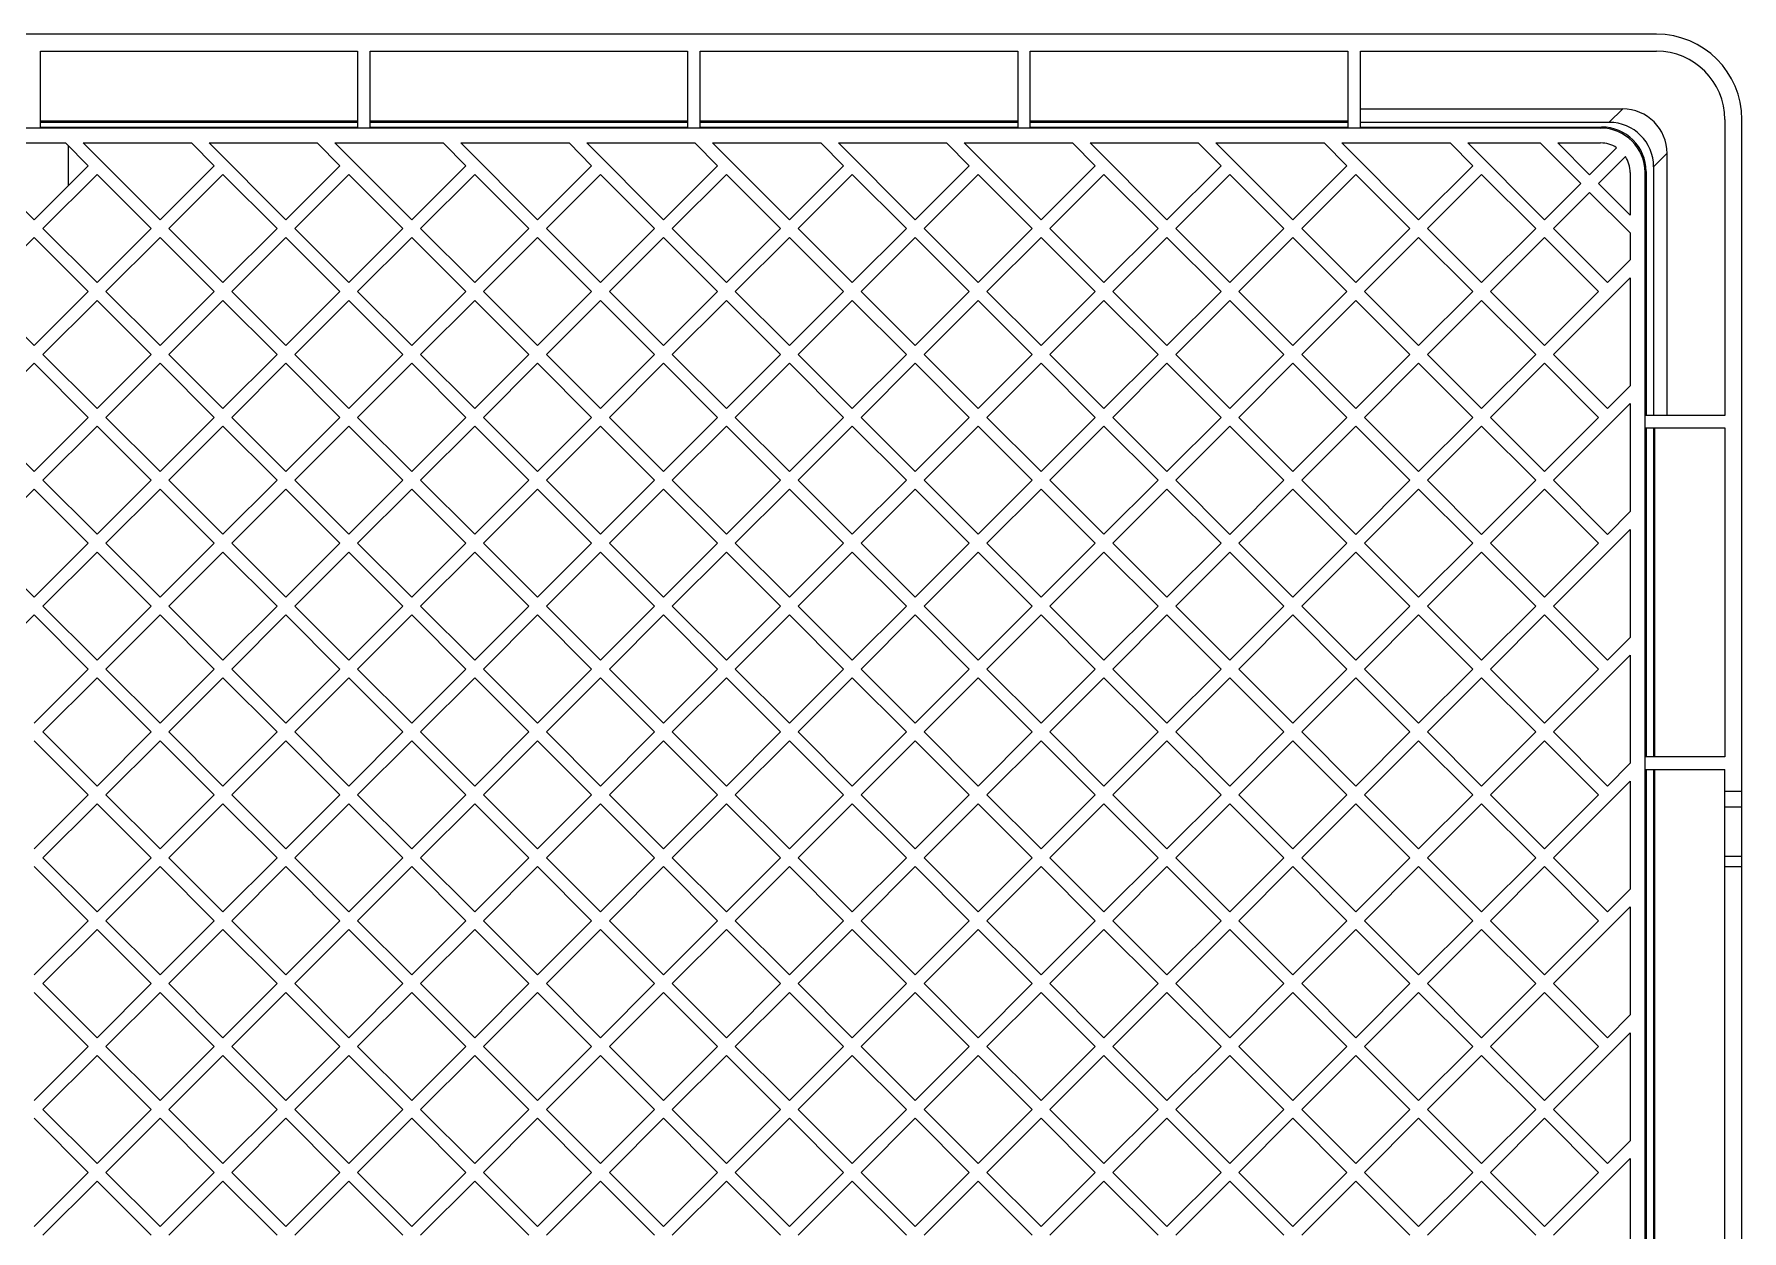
# Model space of a CAD drawing. Header units: millimetres. Extents: x 755 to 4153, y -2461 to -370.
# Drawn here: x 1054.8 to 1354.8, y -1381.1 to -1170.8 of the extents above; entities that cross this region are included whole.
import ezdxf

# ---------------------------------------------------------------- set-up
doc = ezdxf.new("R2010")
doc.units = ezdxf.units.MM

msp = doc.modelspace()

# ---------------------------------------------------------------- linework, layer by layer
at = {"color": 7, "linetype": 'Continuous'}
for p, q in [((1339.82, -1170.78), (769.82, -1170.78)), ((1055.92, -1187.21), (1055.92, -1173.78)), ((1055.92, -1173.78), (1111.62, -1173.78)), ((1111.62, -1173.78), (1111.62, -1187.21)), ((1113.82, -1187.21), (1113.82, -1173.78)), ((1113.82, -1173.78), (1169.62, -1173.78)), ((1169.62, -1173.78), (1169.62, -1187.21)), ((1171.82, -1187.21), (1171.82, -1173.78)), ((1171.82, -1173.78), (1227.62, -1173.78)), ((1227.62, -1173.78), (1227.62, -1187.21)), ((1229.82, -1187.21), (1229.82, -1173.78)), ((1229.82, -1173.78), (1285.62, -1173.78)), ((1285.62, -1173.78), (1285.62, -1187.21)), ((1287.82, -1173.78), (1339.82, -1173.78)), ((1287.82, -1187.21), (1287.82, -1173.78)), ((1333.87, -1183.93), (1287.82, -1183.93)), ((1333.87, -1183.93), (1331.52, -1186.27)), ((1330.01, -1187.29), (779.63, -1187.29)), ((1111.62, -1186.07), (1055.92, -1186.07)), ((1055.92, -1186.27), (1111.62, -1186.27)), ((1055.92, -1187.1), (1111.62, -1187.1)), ((1169.62, -1186.07), (1113.82, -1186.07)), ((1113.82, -1186.27), (1169.62, -1186.27)), ((1113.82, -1187.1), (1169.62, -1187.1)), ((1227.62, -1186.07), (1171.82, -1186.07)), ((1171.82, -1186.27), (1227.62, -1186.27)), ((1171.82, -1187.1), (1227.62, -1187.1)), ((1285.62, -1186.07), (1229.82, -1186.07)), ((1229.82, -1186.27), (1285.62, -1186.27)), ((1229.82, -1187.1), (1285.62, -1187.1)), ((1287.82, -1186.27), (1331.52, -1186.27)), ((1287.82, -1187.1), (1330.2, -1187.1)), ((1330.01, -1187.29), (1330.2, -1187.1)), ((1351.82, -1185.78), (1351.82, -1237.78)), ((1354.82, -1555.78), (1354.82, -1185.78)), ((1054.82, -1203.39), (1041.33, -1189.9)), ((1041.33, -1189.9), (1060.33, -1189.9)), ((1060.33, -1189.9), (1064.32, -1193.89)), ((1060.82, -1190.39), (1060.82, -1197.39)), ((1076.93, -1203.39), (1063.44, -1189.9)), ((1063.44, -1189.9), (1082.44, -1189.9)), ((1082.44, -1189.9), (1086.43, -1193.89)), ((1099.04, -1203.39), (1085.55, -1189.9)), ((1085.55, -1189.9), (1104.55, -1189.9)), ((1104.55, -1189.9), (1108.54, -1193.89)), ((1121.15, -1203.39), (1107.66, -1189.9)), ((1107.66, -1189.9), (1126.66, -1189.9)), ((1126.66, -1189.9), (1130.65, -1193.89)), ((1143.26, -1203.39), (1129.78, -1189.9)), ((1129.78, -1189.9), (1148.78, -1189.9)), ((1148.78, -1189.9), (1152.76, -1193.89)), ((1151.89, -1189.9), (1170.89, -1189.9)), ((1165.37, -1203.39), (1151.89, -1189.9)), ((1170.89, -1189.9), (1174.87, -1193.89)), ((1174, -1189.9), (1193, -1189.9)), ((1187.49, -1203.39), (1174, -1189.9)), ((1193, -1189.9), (1196.99, -1193.89)), ((1196.11, -1189.9), (1215.11, -1189.9)), ((1209.6, -1203.39), (1196.11, -1189.9)), ((1215.11, -1189.9), (1219.1, -1193.89)), ((1218.22, -1189.9), (1237.22, -1189.9)), ((1231.71, -1203.39), (1218.22, -1189.9)), ((1237.22, -1189.9), (1241.21, -1193.89)), ((1240.33, -1189.9), (1259.33, -1189.9)), ((1253.82, -1203.39), (1240.33, -1189.9)), ((1259.33, -1189.9), (1263.32, -1193.89)), ((1262.44, -1189.9), (1281.44, -1189.9)), ((1275.93, -1203.39), (1262.44, -1189.9)), ((1281.44, -1189.9), (1285.43, -1193.89)), ((1284.55, -1189.9), (1303.55, -1189.9)), ((1298.04, -1203.39), (1284.55, -1189.9)), ((1303.55, -1189.9), (1307.54, -1193.89)), ((1306.66, -1189.9), (1319.39, -1189.9)), ((1320.15, -1203.39), (1306.66, -1189.9)), ((1319.39, -1189.9), (1326.52, -1197.02)), ((1322.5, -1189.9), (1330, -1189.9)), ((1328.07, -1195.47), (1322.5, -1189.9)), ((1328.07, -1195.47), (1332.81, -1190.73)), ((1054.82, -1203.39), (1064.32, -1193.89)), ((1076.93, -1203.39), (1086.43, -1193.89)), ((1099.04, -1203.39), (1108.54, -1193.89)), ((1121.15, -1203.39), (1130.65, -1193.89)), ((1143.26, -1203.39), (1152.76, -1193.89)), ((1174.87, -1193.89), (1165.37, -1203.39)), ((1187.49, -1203.39), (1196.99, -1193.89)), ((1209.6, -1203.39), (1219.1, -1193.89)), ((1231.71, -1203.39), (1241.21, -1193.89)), ((1253.82, -1203.39), (1263.32, -1193.89)), ((1275.93, -1203.39), (1285.43, -1193.89)), ((1307.54, -1193.89), (1298.04, -1203.39)), ((1334.37, -1192.28), (1329.63, -1197.02)), ((1341.67, -1191.73), (1339.32, -1194.07)), ((1341.67, -1191.73), (1341.67, -1237.78)), ((1065.87, -1195.44), (1056.37, -1204.94)), ((1065.87, -1195.44), (1075.37, -1204.94)), ((1087.99, -1195.44), (1078.49, -1204.94)), ((1087.99, -1195.44), (1097.49, -1204.94)), ((1110.1, -1195.44), (1100.6, -1204.94)), ((1110.1, -1195.44), (1119.6, -1204.94)), ((1132.21, -1195.44), (1122.71, -1204.94)), ((1132.21, -1195.44), (1141.71, -1204.94)), ((1154.32, -1195.44), (1144.82, -1204.94)), ((1154.32, -1195.44), (1163.82, -1204.94)), ((1166.93, -1204.94), (1176.43, -1195.44)), ((1176.43, -1195.44), (1185.93, -1204.94)), ((1198.54, -1195.44), (1189.04, -1204.94)), ((1198.54, -1195.44), (1208.04, -1204.94)), ((1220.65, -1195.44), (1211.15, -1204.94)), ((1220.65, -1195.44), (1230.15, -1204.94)), ((1242.76, -1195.44), (1233.26, -1204.94)), ((1242.76, -1195.44), (1252.26, -1204.94)), ((1264.87, -1195.44), (1255.37, -1204.94)), ((1264.87, -1195.44), (1274.37, -1204.94)), ((1286.99, -1195.44), (1277.49, -1204.94)), ((1286.99, -1195.44), (1296.48, -1204.94)), ((1299.6, -1204.94), (1309.1, -1195.44)), ((1309.1, -1195.44), (1318.6, -1204.94)), ((1335.2, -1195.1), (1335.2, -1202.59)), ((1337.81, -1195.08), (1338, -1194.9)), ((1337.81, -1546.47), (1337.81, -1195.08)), ((1338, -1194.9), (1338, -1237.78)), ((1339.32, -1194.07), (1339.32, -1237.78)), ((1320.15, -1203.39), (1326.52, -1197.02)), ((1328.07, -1198.58), (1321.71, -1204.94)), ((1328.07, -1198.58), (1335.2, -1205.7)), ((1335.2, -1202.59), (1329.63, -1197.02)), ((1065.87, -1214.44), (1056.37, -1204.94)), ((1065.87, -1214.44), (1075.37, -1204.94)), ((1087.99, -1214.44), (1078.49, -1204.94)), ((1087.99, -1214.44), (1097.49, -1204.94)), ((1110.1, -1214.44), (1100.6, -1204.94)), ((1110.1, -1214.44), (1119.6, -1204.94)), ((1132.21, -1214.44), (1122.71, -1204.94)), ((1132.21, -1214.44), (1141.71, -1204.94)), ((1154.32, -1214.44), (1144.82, -1204.94)), ((1154.32, -1214.44), (1163.82, -1204.94)), ((1176.43, -1214.44), (1166.93, -1204.94)), ((1185.93, -1204.94), (1176.43, -1214.44)), ((1198.54, -1214.44), (1189.04, -1204.94)), ((1198.54, -1214.44), (1208.04, -1204.94)), ((1220.65, -1214.44), (1211.15, -1204.94)), ((1220.65, -1214.44), (1230.15, -1204.94)), ((1242.76, -1214.44), (1233.26, -1204.94)), ((1242.76, -1214.44), (1252.26, -1204.94)), ((1264.87, -1214.44), (1255.37, -1204.94)), ((1264.87, -1214.44), (1274.37, -1204.94)), ((1286.99, -1214.44), (1277.49, -1204.94)), ((1286.99, -1214.44), (1296.48, -1204.94)), ((1309.1, -1214.44), (1299.6, -1204.94)), ((1309.1, -1214.44), (1318.6, -1204.94)), ((1331.21, -1214.44), (1321.71, -1204.94)), ((1335.2, -1205.7), (1335.2, -1210.46)), ((1054.82, -1206.5), (1045.32, -1216)), ((1054.82, -1206.5), (1064.32, -1216)), ((1076.93, -1206.5), (1067.43, -1216)), ((1076.93, -1206.5), (1086.43, -1216)), ((1099.04, -1206.5), (1089.54, -1216)), ((1099.04, -1206.5), (1108.54, -1216)), ((1121.15, -1206.5), (1111.65, -1216)), ((1121.15, -1206.5), (1130.65, -1216)), ((1143.26, -1206.5), (1133.76, -1216)), ((1143.26, -1206.5), (1152.76, -1216)), ((1165.37, -1206.5), (1155.87, -1216)), ((1165.37, -1206.5), (1174.87, -1216)), ((1177.99, -1216), (1187.49, -1206.5)), ((1187.49, -1206.5), (1196.99, -1216)), ((1209.6, -1206.5), (1200.1, -1216)), ((1209.6, -1206.5), (1219.1, -1216)), ((1231.71, -1206.5), (1222.21, -1216)), ((1231.71, -1206.5), (1241.21, -1216)), ((1253.82, -1206.5), (1244.32, -1216)), ((1253.82, -1206.5), (1263.32, -1216)), ((1275.93, -1206.5), (1266.43, -1216)), ((1275.93, -1206.5), (1285.43, -1216)), ((1298.04, -1206.5), (1288.54, -1216)), ((1298.04, -1206.5), (1307.54, -1216)), ((1320.15, -1206.5), (1310.65, -1216)), ((1320.15, -1206.5), (1329.65, -1216)), ((1331.21, -1214.44), (1335.2, -1210.46)), ((1321.71, -1227.05), (1335.2, -1213.57)), ((1335.2, -1213.57), (1335.2, -1232.57)), ((1054.82, -1225.5), (1045.32, -1216)), ((1054.82, -1225.5), (1064.32, -1216)), ((1065.87, -1217.55), (1056.37, -1227.05)), ((1065.87, -1217.55), (1075.37, -1227.05)), ((1076.93, -1225.5), (1067.43, -1216)), ((1076.93, -1225.5), (1086.43, -1216)), ((1087.99, -1217.55), (1078.49, -1227.05)), ((1087.99, -1217.55), (1097.49, -1227.05)), ((1099.04, -1225.5), (1089.54, -1216)), ((1099.04, -1225.5), (1108.54, -1216)), ((1110.1, -1217.55), (1100.6, -1227.05)), ((1110.1, -1217.55), (1119.6, -1227.05)), ((1121.15, -1225.5), (1111.65, -1216)), ((1121.15, -1225.5), (1130.65, -1216)), ((1132.21, -1217.55), (1122.71, -1227.05)), ((1132.21, -1217.55), (1141.71, -1227.05)), ((1143.26, -1225.5), (1133.76, -1216)), ((1143.26, -1225.5), (1152.76, -1216)), ((1154.32, -1217.55), (1144.82, -1227.05)), ((1154.32, -1217.55), (1163.82, -1227.05)), ((1165.37, -1225.5), (1155.87, -1216)), ((1165.37, -1225.5), (1174.87, -1216)), ((1176.43, -1217.55), (1166.93, -1227.05)), ((1176.43, -1217.55), (1185.93, -1227.05)), ((1187.49, -1225.5), (1177.99, -1216)), ((1196.99, -1216), (1187.49, -1225.5)), ((1189.04, -1227.05), (1198.54, -1217.55)), ((1198.54, -1217.55), (1208.04, -1227.05)), ((1209.6, -1225.5), (1200.1, -1216)), ((1209.6, -1225.5), (1219.1, -1216)), ((1220.65, -1217.55), (1211.15, -1227.05)), ((1220.65, -1217.55), (1230.15, -1227.05)), ((1231.71, -1225.5), (1222.21, -1216)), ((1231.71, -1225.5), (1241.21, -1216)), ((1242.76, -1217.55), (1233.26, -1227.05)), ((1242.76, -1217.55), (1252.26, -1227.05)), ((1253.82, -1225.5), (1244.32, -1216)), ((1253.82, -1225.5), (1263.32, -1216)), ((1264.87, -1217.55), (1255.37, -1227.05)), ((1264.87, -1217.55), (1274.37, -1227.05)), ((1275.93, -1225.5), (1266.43, -1216)), ((1275.93, -1225.5), (1285.43, -1216)), ((1286.99, -1217.55), (1277.49, -1227.05)), ((1286.99, -1217.55), (1296.49, -1227.05)), ((1298.04, -1225.5), (1288.54, -1216)), ((1298.04, -1225.5), (1307.54, -1216)), ((1309.1, -1217.55), (1299.6, -1227.05)), ((1309.1, -1217.55), (1318.6, -1227.05)), ((1320.15, -1225.5), (1310.65, -1216)), ((1320.15, -1225.5), (1329.65, -1216)), ((1054.82, -1228.61), (1045.32, -1238.11)), ((1054.82, -1228.61), (1064.32, -1238.11)), ((1065.87, -1236.55), (1056.37, -1227.05)), ((1065.87, -1236.55), (1075.37, -1227.05)), ((1076.93, -1228.61), (1067.43, -1238.11)), ((1076.93, -1228.61), (1086.43, -1238.11)), ((1087.99, -1236.55), (1078.49, -1227.05)), ((1087.99, -1236.55), (1097.49, -1227.05)), ((1099.04, -1228.61), (1089.54, -1238.11)), ((1099.04, -1228.61), (1108.54, -1238.11)), ((1110.1, -1236.55), (1100.6, -1227.05)), ((1110.1, -1236.55), (1119.6, -1227.05)), ((1121.15, -1228.61), (1111.65, -1238.11)), ((1121.15, -1228.61), (1130.65, -1238.11)), ((1132.21, -1236.55), (1122.71, -1227.05)), ((1132.21, -1236.55), (1141.71, -1227.05)), ((1143.26, -1228.61), (1133.76, -1238.11)), ((1143.26, -1228.61), (1152.76, -1238.11)), ((1154.32, -1236.55), (1144.82, -1227.05)), ((1154.32, -1236.55), (1163.82, -1227.05)), ((1165.37, -1228.61), (1155.87, -1238.11)), ((1165.37, -1228.61), (1174.87, -1238.11)), ((1176.43, -1236.55), (1166.93, -1227.05)), ((1176.43, -1236.55), (1185.93, -1227.05)), ((1187.49, -1228.61), (1177.99, -1238.11)), ((1187.49, -1228.61), (1196.99, -1238.11)), ((1198.54, -1236.55), (1189.04, -1227.05)), ((1208.04, -1227.05), (1198.54, -1236.55)), ((1200.1, -1238.11), (1209.6, -1228.61)), ((1209.6, -1228.61), (1219.1, -1238.11)), ((1220.65, -1236.55), (1211.15, -1227.05)), ((1220.65, -1236.55), (1230.15, -1227.05)), ((1231.71, -1228.61), (1222.21, -1238.11)), ((1231.71, -1228.61), (1241.21, -1238.11)), ((1242.76, -1236.55), (1233.26, -1227.05)), ((1242.76, -1236.55), (1252.26, -1227.05)), ((1253.82, -1228.61), (1244.32, -1238.11)), ((1253.82, -1228.61), (1263.32, -1238.11)), ((1264.87, -1236.55), (1255.37, -1227.05)), ((1264.87, -1236.55), (1274.37, -1227.05)), ((1275.93, -1228.61), (1266.43, -1238.11)), ((1275.93, -1228.61), (1285.43, -1238.11)), ((1286.99, -1236.55), (1277.49, -1227.05)), ((1286.99, -1236.55), (1296.49, -1227.05)), ((1298.04, -1228.61), (1288.54, -1238.11)), ((1298.04, -1228.61), (1307.54, -1238.11)), ((1309.1, -1236.55), (1299.6, -1227.05)), ((1309.1, -1236.55), (1318.6, -1227.05)), ((1320.15, -1228.61), (1310.65, -1238.11)), ((1320.15, -1228.61), (1329.65, -1238.11)), ((1331.21, -1236.55), (1321.71, -1227.05)), ((1331.21, -1236.55), (1335.2, -1232.57)), ((1321.71, -1249.17), (1335.2, -1235.68)), ((1335.2, -1235.68), (1335.2, -1254.68)), ((1054.82, -1247.61), (1045.32, -1238.11)), ((1054.82, -1247.61), (1064.32, -1238.11)), ((1076.93, -1247.61), (1067.43, -1238.11)), ((1076.93, -1247.61), (1086.43, -1238.11)), ((1099.04, -1247.61), (1089.54, -1238.11)), ((1099.04, -1247.61), (1108.54, -1238.11)), ((1121.15, -1247.61), (1111.65, -1238.11)), ((1121.15, -1247.61), (1130.65, -1238.11)), ((1143.26, -1247.61), (1133.76, -1238.11)), ((1143.26, -1247.61), (1152.76, -1238.11)), ((1165.37, -1247.61), (1155.87, -1238.11)), ((1165.37, -1247.61), (1174.87, -1238.11)), ((1187.49, -1247.61), (1177.99, -1238.11)), ((1187.49, -1247.61), (1196.99, -1238.11)), ((1209.6, -1247.61), (1200.1, -1238.11)), ((1219.1, -1238.11), (1209.6, -1247.61)), ((1231.71, -1247.61), (1222.21, -1238.11)), ((1231.71, -1247.61), (1241.21, -1238.11)), ((1253.82, -1247.61), (1244.32, -1238.11)), ((1253.82, -1247.61), (1263.32, -1238.11)), ((1275.93, -1247.61), (1266.43, -1238.11)), ((1275.93, -1247.61), (1285.43, -1238.11)), ((1298.04, -1247.61), (1288.54, -1238.11)), ((1298.04, -1247.61), (1307.54, -1238.11)), ((1320.15, -1247.61), (1310.65, -1238.11)), ((1320.15, -1247.61), (1329.65, -1238.11)), ((1351.82, -1237.78), (1337.88, -1237.78)), ((1065.87, -1239.67), (1056.37, -1249.17)), ((1065.87, -1239.67), (1075.37, -1249.17)), ((1087.99, -1239.67), (1078.49, -1249.17)), ((1087.99, -1239.67), (1097.49, -1249.17)), ((1110.1, -1239.67), (1100.6, -1249.17)), ((1110.1, -1239.67), (1119.6, -1249.17)), ((1132.21, -1239.67), (1122.71, -1249.17)), ((1132.21, -1239.67), (1141.71, -1249.17)), ((1154.32, -1239.67), (1144.82, -1249.17)), ((1154.32, -1239.67), (1163.82, -1249.17)), ((1176.43, -1239.67), (1166.93, -1249.17)), ((1176.43, -1239.67), (1185.93, -1249.17)), ((1198.54, -1239.67), (1189.04, -1249.17)), ((1198.54, -1239.67), (1208.04, -1249.17)), ((1211.15, -1249.17), (1220.65, -1239.67)), ((1220.65, -1239.67), (1230.15, -1249.17)), ((1242.76, -1239.67), (1233.26, -1249.17)), ((1242.76, -1239.67), (1252.26, -1249.17)), ((1264.87, -1239.67), (1255.37, -1249.17)), ((1264.87, -1239.67), (1274.37, -1249.17)), ((1286.99, -1239.67), (1277.49, -1249.17)), ((1286.99, -1239.67), (1296.49, -1249.17)), ((1309.1, -1239.67), (1299.6, -1249.17)), ((1309.1, -1239.67), (1318.6, -1249.17)), ((1337.88, -1239.98), (1351.82, -1239.98)), ((1338, -1239.98), (1338, -1297.78)), ((1339.32, -1239.98), (1339.32, -1297.78)), ((1339.53, -1297.78), (1339.53, -1239.98)), ((1351.82, -1239.98), (1351.82, -1297.78)), ((1054.82, -1250.72), (1045.32, -1260.22)), ((1054.82, -1250.72), (1064.32, -1260.22)), ((1065.87, -1258.66), (1056.37, -1249.17)), ((1065.87, -1258.66), (1075.37, -1249.17)), ((1076.93, -1250.72), (1067.43, -1260.22)), ((1076.93, -1250.72), (1086.43, -1260.22)), ((1087.99, -1258.66), (1078.49, -1249.17)), ((1087.99, -1258.66), (1097.49, -1249.17)), ((1099.04, -1250.72), (1089.54, -1260.22)), ((1099.04, -1250.72), (1108.54, -1260.22)), ((1110.1, -1258.66), (1100.6, -1249.17)), ((1110.1, -1258.66), (1119.6, -1249.17)), ((1121.15, -1250.72), (1111.65, -1260.22)), ((1121.15, -1250.72), (1130.65, -1260.22)), ((1132.21, -1258.66), (1122.71, -1249.17)), ((1132.21, -1258.66), (1141.71, -1249.17)), ((1143.26, -1250.72), (1133.76, -1260.22)), ((1143.26, -1250.72), (1152.76, -1260.22)), ((1154.32, -1258.66), (1144.82, -1249.17)), ((1154.32, -1258.66), (1163.82, -1249.17)), ((1165.37, -1250.72), (1155.87, -1260.22)), ((1165.37, -1250.72), (1174.87, -1260.22)), ((1176.43, -1258.66), (1166.93, -1249.17)), ((1176.43, -1258.66), (1185.93, -1249.17)), ((1187.49, -1250.72), (1177.99, -1260.22)), ((1187.49, -1250.72), (1196.99, -1260.22)), ((1198.54, -1258.66), (1189.04, -1249.17)), ((1198.54, -1258.66), (1208.04, -1249.17)), ((1209.6, -1250.72), (1200.1, -1260.22)), ((1209.6, -1250.72), (1219.1, -1260.22)), ((1220.65, -1258.66), (1211.15, -1249.17)), ((1230.15, -1249.17), (1220.65, -1258.66)), ((1222.21, -1260.22), (1231.71, -1250.72)), ((1231.71, -1250.72), (1241.21, -1260.22)), ((1242.76, -1258.66), (1233.26, -1249.17)), ((1242.76, -1258.66), (1252.26, -1249.17)), ((1253.82, -1250.72), (1244.32, -1260.22)), ((1253.82, -1250.72), (1263.32, -1260.22)), ((1264.87, -1258.67), (1255.37, -1249.17)), ((1264.87, -1258.67), (1274.37, -1249.17)), ((1275.93, -1250.72), (1266.43, -1260.22)), ((1275.93, -1250.72), (1285.43, -1260.22)), ((1286.99, -1258.67), (1277.49, -1249.17)), ((1286.99, -1258.67), (1296.49, -1249.17)), ((1298.04, -1250.72), (1288.54, -1260.22)), ((1298.04, -1250.72), (1307.54, -1260.22)), ((1309.1, -1258.67), (1299.6, -1249.17)), ((1309.1, -1258.67), (1318.6, -1249.17)), ((1320.15, -1250.72), (1310.65, -1260.22)), ((1320.15, -1250.72), (1329.65, -1260.22)), ((1331.21, -1258.67), (1321.71, -1249.17)), ((1331.21, -1258.67), (1335.2, -1254.68)), ((1321.71, -1271.28), (1335.2, -1257.79)), ((1335.2, -1257.79), (1335.2, -1276.79)), ((1054.82, -1269.72), (1045.32, -1260.22)), ((1054.82, -1269.72), (1064.32, -1260.22)), ((1065.87, -1261.78), (1056.37, -1271.28)), ((1065.87, -1261.78), (1075.37, -1271.28)), ((1076.93, -1269.72), (1067.43, -1260.22)), ((1076.93, -1269.72), (1086.43, -1260.22)), ((1087.99, -1261.78), (1078.49, -1271.28)), ((1087.99, -1261.78), (1097.49, -1271.28)), ((1099.04, -1269.72), (1089.54, -1260.22)), ((1099.04, -1269.72), (1108.54, -1260.22)), ((1110.1, -1261.78), (1100.6, -1271.28)), ((1110.1, -1261.78), (1119.6, -1271.28)), ((1121.15, -1269.72), (1111.65, -1260.22)), ((1121.15, -1269.72), (1130.65, -1260.22)), ((1132.21, -1261.78), (1122.71, -1271.28)), ((1132.21, -1261.78), (1141.71, -1271.28)), ((1143.26, -1269.72), (1133.76, -1260.22)), ((1143.26, -1269.72), (1152.76, -1260.22)), ((1154.32, -1261.78), (1144.82, -1271.28)), ((1154.32, -1261.78), (1163.82, -1271.28)), ((1165.37, -1269.72), (1155.87, -1260.22)), ((1165.37, -1269.72), (1174.87, -1260.22)), ((1176.43, -1261.78), (1166.93, -1271.28)), ((1176.43, -1261.78), (1185.93, -1271.28)), ((1187.49, -1269.72), (1177.99, -1260.22)), ((1187.49, -1269.72), (1196.99, -1260.22)), ((1198.54, -1261.78), (1189.04, -1271.28)), ((1198.54, -1261.78), (1208.04, -1271.28)), ((1209.6, -1269.72), (1200.1, -1260.22)), ((1209.6, -1269.72), (1219.1, -1260.22)), ((1220.65, -1261.78), (1211.15, -1271.28)), ((1220.65, -1261.78), (1230.15, -1271.28)), ((1231.71, -1269.72), (1222.21, -1260.22)), ((1241.21, -1260.22), (1231.71, -1269.72)), ((1233.26, -1271.28), (1242.76, -1261.78)), ((1242.76, -1261.78), (1252.26, -1271.28)), ((1253.82, -1269.72), (1244.32, -1260.22)), ((1253.82, -1269.72), (1263.32, -1260.22)), ((1264.87, -1261.78), (1255.37, -1271.28)), ((1264.87, -1261.78), (1274.37, -1271.28)), ((1275.93, -1269.72), (1266.43, -1260.22)), ((1275.93, -1269.72), (1285.43, -1260.22)), ((1286.99, -1261.78), (1277.49, -1271.28)), ((1286.99, -1261.78), (1296.49, -1271.28)), ((1298.04, -1269.72), (1288.54, -1260.22)), ((1298.04, -1269.72), (1307.54, -1260.22)), ((1309.1, -1261.78), (1299.6, -1271.28)), ((1309.1, -1261.78), (1318.6, -1271.28)), ((1320.15, -1269.72), (1310.65, -1260.22)), ((1320.15, -1269.72), (1329.65, -1260.22)), ((1065.87, -1280.78), (1056.37, -1271.28)), ((1065.87, -1280.78), (1075.37, -1271.28)), ((1087.99, -1280.78), (1078.49, -1271.28)), ((1087.99, -1280.78), (1097.49, -1271.28)), ((1110.1, -1280.78), (1100.6, -1271.28)), ((1110.1, -1280.78), (1119.6, -1271.28)), ((1132.21, -1280.78), (1122.71, -1271.28)), ((1132.21, -1280.78), (1141.71, -1271.28)), ((1154.32, -1280.78), (1144.82, -1271.28)), ((1154.32, -1280.78), (1163.82, -1271.28)), ((1176.43, -1280.78), (1166.93, -1271.28)), ((1176.43, -1280.78), (1185.93, -1271.28)), ((1198.54, -1280.78), (1189.04, -1271.28)), ((1198.54, -1280.78), (1208.04, -1271.28)), ((1220.65, -1280.78), (1211.15, -1271.28)), ((1220.65, -1280.78), (1230.15, -1271.28)), ((1242.76, -1280.78), (1233.26, -1271.28)), ((1242.76, -1280.78), (1252.26, -1271.28)), ((1264.87, -1280.78), (1255.37, -1271.28)), ((1264.87, -1280.78), (1274.37, -1271.28)), ((1286.99, -1280.78), (1277.49, -1271.28)), ((1286.99, -1280.78), (1296.49, -1271.28)), ((1309.1, -1280.78), (1299.6, -1271.28)), ((1309.1, -1280.78), (1318.6, -1271.28)), ((1331.21, -1280.78), (1321.71, -1271.28)), ((1054.82, -1272.83), (1045.32, -1282.33)), ((1054.82, -1272.83), (1064.32, -1282.33)), ((1076.93, -1272.83), (1067.43, -1282.33)), ((1076.93, -1272.83), (1086.43, -1282.33)), ((1099.04, -1272.83), (1089.54, -1282.33)), ((1099.04, -1272.83), (1108.54, -1282.33)), ((1121.15, -1272.83), (1111.65, -1282.33)), ((1121.15, -1272.83), (1130.65, -1282.33)), ((1143.26, -1272.83), (1133.76, -1282.33)), ((1143.26, -1272.83), (1152.76, -1282.33)), ((1165.37, -1272.83), (1155.87, -1282.33)), ((1165.37, -1272.83), (1174.87, -1282.33)), ((1187.49, -1272.83), (1177.99, -1282.33)), ((1187.49, -1272.83), (1196.99, -1282.33)), ((1209.6, -1272.83), (1200.1, -1282.33)), ((1209.6, -1272.83), (1219.1, -1282.33)), ((1231.71, -1272.83), (1222.21, -1282.33)), ((1231.71, -1272.83), (1241.21, -1282.33)), ((1253.82, -1272.83), (1244.32, -1282.33)), ((1253.82, -1272.83), (1263.32, -1282.33)), ((1275.93, -1272.83), (1266.43, -1282.33)), ((1275.93, -1272.83), (1285.43, -1282.33)), ((1298.04, -1272.83), (1288.54, -1282.33)), ((1298.04, -1272.83), (1307.54, -1282.33)), ((1320.15, -1272.83), (1310.65, -1282.33)), ((1320.15, -1272.83), (1329.65, -1282.33)), ((1331.21, -1280.78), (1335.2, -1276.79)), ((1321.71, -1293.39), (1335.2, -1279.9)), ((1335.2, -1279.9), (1335.2, -1298.9)), ((1054.82, -1291.83), (1064.32, -1282.33)), ((1065.87, -1283.89), (1056.37, -1293.39)), ((1065.87, -1283.89), (1075.37, -1293.39)), ((1076.93, -1291.83), (1067.43, -1282.33)), ((1076.93, -1291.83), (1086.43, -1282.33)), ((1087.99, -1283.89), (1078.49, -1293.39)), ((1087.99, -1283.89), (1097.49, -1293.39)), ((1099.04, -1291.83), (1089.54, -1282.33)), ((1099.04, -1291.83), (1108.54, -1282.33)), ((1110.1, -1283.89), (1100.6, -1293.39)), ((1110.1, -1283.89), (1119.6, -1293.39)), ((1121.15, -1291.83), (1111.65, -1282.33)), ((1121.15, -1291.83), (1130.65, -1282.33)), ((1132.21, -1283.89), (1122.71, -1293.39)), ((1132.21, -1283.89), (1141.71, -1293.39)), ((1143.26, -1291.83), (1133.76, -1282.33)), ((1143.26, -1291.83), (1152.76, -1282.33)), ((1154.32, -1283.89), (1144.82, -1293.39)), ((1154.32, -1283.89), (1163.82, -1293.39)), ((1165.37, -1291.83), (1155.87, -1282.33)), ((1165.37, -1291.83), (1174.87, -1282.33)), ((1176.43, -1283.89), (1166.93, -1293.39)), ((1176.43, -1283.89), (1185.93, -1293.39)), ((1187.49, -1291.83), (1177.99, -1282.33)), ((1187.49, -1291.83), (1196.99, -1282.33)), ((1198.54, -1283.89), (1189.04, -1293.39)), ((1198.54, -1283.89), (1208.04, -1293.39)), ((1209.6, -1291.83), (1200.1, -1282.33)), ((1209.6, -1291.83), (1219.1, -1282.33)), ((1220.65, -1283.89), (1211.15, -1293.39)), ((1220.65, -1283.89), (1230.15, -1293.39)), ((1231.71, -1291.83), (1222.21, -1282.33)), ((1231.71, -1291.83), (1241.21, -1282.33)), ((1242.76, -1283.89), (1233.26, -1293.39)), ((1242.76, -1283.89), (1252.26, -1293.39)), ((1253.82, -1291.83), (1244.32, -1282.33)), ((1253.82, -1291.83), (1263.32, -1282.33)), ((1264.87, -1283.89), (1255.37, -1293.39)), ((1264.87, -1283.89), (1274.37, -1293.39)), ((1275.93, -1291.83), (1266.43, -1282.33)), ((1275.93, -1291.83), (1285.43, -1282.33)), ((1286.99, -1283.89), (1277.49, -1293.39)), ((1286.99, -1283.89), (1296.49, -1293.39)), ((1298.04, -1291.83), (1288.54, -1282.33)), ((1298.04, -1291.83), (1307.54, -1282.33)), ((1309.1, -1283.89), (1299.6, -1293.39)), ((1309.1, -1283.89), (1318.6, -1293.39)), ((1320.15, -1291.83), (1310.65, -1282.33)), ((1320.15, -1291.83), (1329.65, -1282.33)), ((1054.82, -1294.94), (1064.32, -1304.44)), ((1065.87, -1302.89), (1056.37, -1293.39)), ((1065.87, -1302.89), (1075.37, -1293.39)), ((1076.93, -1294.94), (1067.43, -1304.44)), ((1076.93, -1294.94), (1086.43, -1304.44)), ((1087.99, -1302.89), (1078.49, -1293.39)), ((1087.99, -1302.89), (1097.49, -1293.39)), ((1099.04, -1294.94), (1089.54, -1304.44)), ((1099.04, -1294.94), (1108.54, -1304.44)), ((1110.1, -1302.89), (1100.6, -1293.39)), ((1110.1, -1302.89), (1119.6, -1293.39)), ((1121.15, -1294.94), (1111.65, -1304.44)), ((1121.15, -1294.94), (1130.65, -1304.44)), ((1132.21, -1302.89), (1122.71, -1293.39)), ((1132.21, -1302.89), (1141.71, -1293.39)), ((1143.26, -1294.94), (1133.76, -1304.44)), ((1143.26, -1294.94), (1152.76, -1304.44)), ((1154.32, -1302.89), (1144.82, -1293.39)), ((1154.32, -1302.89), (1163.82, -1293.39)), ((1165.37, -1294.94), (1155.87, -1304.44)), ((1165.37, -1294.94), (1174.87, -1304.44)), ((1176.43, -1302.89), (1166.93, -1293.39)), ((1176.43, -1302.89), (1185.93, -1293.39)), ((1187.49, -1294.94), (1177.99, -1304.44)), ((1187.49, -1294.94), (1196.99, -1304.44)), ((1198.54, -1302.89), (1189.04, -1293.39)), ((1198.54, -1302.89), (1208.04, -1293.39)), ((1209.6, -1294.94), (1200.1, -1304.44)), ((1209.6, -1294.94), (1219.1, -1304.44)), ((1220.65, -1302.89), (1211.15, -1293.39)), ((1220.65, -1302.89), (1230.15, -1293.39)), ((1231.71, -1294.94), (1222.21, -1304.44)), ((1231.71, -1294.94), (1241.21, -1304.44)), ((1242.76, -1302.89), (1233.26, -1293.39)), ((1242.76, -1302.89), (1252.26, -1293.39)), ((1253.82, -1294.94), (1244.32, -1304.44)), ((1253.82, -1294.94), (1263.32, -1304.44)), ((1264.87, -1302.89), (1255.37, -1293.39)), ((1264.87, -1302.89), (1274.37, -1293.39)), ((1275.93, -1294.94), (1266.43, -1304.44)), ((1275.93, -1294.94), (1285.43, -1304.44)), ((1286.99, -1302.89), (1277.49, -1293.39)), ((1286.99, -1302.89), (1296.49, -1293.39)), ((1298.04, -1294.94), (1288.54, -1304.44)), ((1298.04, -1294.94), (1307.54, -1304.44)), ((1309.1, -1302.89), (1299.6, -1293.39)), ((1309.1, -1302.89), (1318.6, -1293.39)), ((1320.15, -1294.94), (1310.65, -1304.44)), ((1320.15, -1294.94), (1329.65, -1304.44)), ((1331.21, -1302.89), (1321.71, -1293.39)), ((1331.21, -1302.89), (1335.2, -1298.9)), ((1351.82, -1297.78), (1337.88, -1297.78)), ((1337.88, -1299.98), (1351.82, -1299.98)), ((1338, -1299.98), (1338, -1441.58)), ((1339.32, -1299.98), (1339.32, -1441.58)), ((1339.53, -1441.58), (1339.53, -1299.98)), ((1351.82, -1441.58), (1351.82, -1299.98)), ((1054.82, -1313.94), (1064.32, -1304.44)), ((1076.93, -1313.94), (1067.43, -1304.44)), ((1076.93, -1313.94), (1086.43, -1304.44)), ((1099.04, -1313.94), (1089.54, -1304.44)), ((1099.04, -1313.94), (1108.54, -1304.44)), ((1121.15, -1313.94), (1111.65, -1304.44)), ((1121.15, -1313.94), (1130.65, -1304.44)), ((1143.26, -1313.94), (1133.76, -1304.44)), ((1143.26, -1313.94), (1152.76, -1304.44)), ((1165.37, -1313.94), (1155.87, -1304.44)), ((1165.37, -1313.94), (1174.87, -1304.44)), ((1187.49, -1313.94), (1177.99, -1304.44)), ((1187.49, -1313.94), (1196.99, -1304.44)), ((1209.6, -1313.94), (1200.1, -1304.44)), ((1209.6, -1313.94), (1219.1, -1304.44)), ((1231.71, -1313.94), (1222.21, -1304.44)), ((1231.71, -1313.94), (1241.21, -1304.44)), ((1253.82, -1313.94), (1244.32, -1304.44)), ((1253.82, -1313.94), (1263.32, -1304.44)), ((1275.93, -1313.94), (1266.43, -1304.44)), ((1275.93, -1313.94), (1285.43, -1304.44)), ((1298.04, -1313.94), (1288.54, -1304.44)), ((1298.04, -1313.94), (1307.54, -1304.44)), ((1320.15, -1313.94), (1310.65, -1304.44)), ((1320.15, -1313.94), (1329.65, -1304.44)), ((1321.71, -1315.5), (1335.2, -1302.01)), ((1335.2, -1302.01), (1335.2, -1321.01)), ((1351.82, -1303.77), (1354.82, -1303.77)), ((1065.87, -1306), (1056.37, -1315.5)), ((1065.87, -1306), (1075.37, -1315.5)), ((1087.99, -1306), (1078.49, -1315.5)), ((1087.99, -1306), (1097.49, -1315.5)), ((1110.1, -1306), (1100.6, -1315.5)), ((1110.1, -1306), (1119.6, -1315.5)), ((1132.21, -1306), (1122.71, -1315.5)), ((1132.21, -1306), (1141.71, -1315.5)), ((1154.32, -1306), (1144.82, -1315.5)), ((1154.32, -1306), (1163.82, -1315.5)), ((1176.43, -1306), (1166.93, -1315.5)), ((1176.43, -1306), (1185.93, -1315.5)), ((1198.54, -1306), (1189.04, -1315.5)), ((1198.54, -1306), (1208.04, -1315.5)), ((1220.65, -1306), (1211.15, -1315.5)), ((1220.65, -1306), (1230.15, -1315.5)), ((1242.76, -1306), (1233.26, -1315.5)), ((1242.76, -1306), (1252.26, -1315.5)), ((1264.87, -1306), (1255.37, -1315.5)), ((1264.87, -1306), (1274.37, -1315.5)), ((1286.99, -1306), (1277.49, -1315.5)), ((1286.99, -1306), (1296.49, -1315.5)), ((1309.1, -1306), (1299.6, -1315.5)), ((1309.1, -1306), (1318.6, -1315.5)), ((1351.82, -1306.54), (1354.82, -1306.54)), ((1065.87, -1325), (1056.37, -1315.5)), ((1065.87, -1325), (1075.37, -1315.5)), ((1087.99, -1325), (1078.49, -1315.5)), ((1087.99, -1325), (1097.49, -1315.5)), ((1110.1, -1325), (1100.6, -1315.5)), ((1110.1, -1325), (1119.6, -1315.5)), ((1132.21, -1325), (1122.71, -1315.5)), ((1132.21, -1325), (1141.71, -1315.5)), ((1154.32, -1325), (1144.82, -1315.5)), ((1154.32, -1325), (1163.82, -1315.5)), ((1176.43, -1325), (1166.93, -1315.5)), ((1176.43, -1325), (1185.93, -1315.5)), ((1198.54, -1325), (1189.04, -1315.5)), ((1198.54, -1325), (1208.04, -1315.5)), ((1220.65, -1325), (1211.15, -1315.5)), ((1220.65, -1325), (1230.15, -1315.5)), ((1242.76, -1325), (1233.26, -1315.5)), ((1242.76, -1325), (1252.26, -1315.5)), ((1264.87, -1325), (1255.37, -1315.5)), ((1264.87, -1325), (1274.37, -1315.5)), ((1286.99, -1325), (1277.49, -1315.5)), ((1286.99, -1325), (1296.49, -1315.5)), ((1309.1, -1325), (1299.6, -1315.5)), ((1309.1, -1325), (1318.6, -1315.5)), ((1331.21, -1325), (1321.71, -1315.5)), ((1354.82, -1315.27), (1351.82, -1315.27)), ((1054.82, -1317.05), (1064.32, -1326.55)), ((1076.93, -1317.05), (1067.43, -1326.55)), ((1076.93, -1317.05), (1086.43, -1326.55)), ((1099.04, -1317.05), (1089.54, -1326.55)), ((1099.04, -1317.05), (1108.54, -1326.55)), ((1121.15, -1317.05), (1111.65, -1326.55)), ((1121.15, -1317.05), (1130.65, -1326.55)), ((1143.26, -1317.05), (1133.76, -1326.55)), ((1143.26, -1317.05), (1152.76, -1326.55)), ((1165.37, -1317.05), (1155.87, -1326.55)), ((1165.37, -1317.05), (1174.87, -1326.55)), ((1187.49, -1317.05), (1177.99, -1326.55)), ((1187.49, -1317.05), (1196.99, -1326.55)), ((1209.6, -1317.05), (1200.1, -1326.55)), ((1209.6, -1317.05), (1219.1, -1326.55)), ((1231.71, -1317.05), (1222.21, -1326.55)), ((1231.71, -1317.05), (1241.21, -1326.55)), ((1253.82, -1317.05), (1244.32, -1326.55)), ((1253.82, -1317.05), (1263.32, -1326.55)), ((1275.93, -1317.05), (1266.43, -1326.55)), ((1275.93, -1317.05), (1285.43, -1326.55)), ((1298.04, -1317.05), (1288.54, -1326.55)), ((1298.04, -1317.05), (1307.54, -1326.55)), ((1320.15, -1317.05), (1310.65, -1326.55)), ((1320.15, -1317.05), (1329.65, -1326.55)), ((1354.82, -1317.11), (1351.82, -1317.11)), ((1331.21, -1325), (1335.2, -1321.01)), ((1321.71, -1337.61), (1335.2, -1324.12)), ((1335.2, -1324.12), (1335.2, -1343.12)), ((1054.82, -1336.05), (1064.32, -1326.55)), ((1065.87, -1328.11), (1056.37, -1337.61)), ((1065.87, -1328.11), (1075.37, -1337.61)), ((1076.93, -1336.05), (1067.43, -1326.55)), ((1076.93, -1336.05), (1086.43, -1326.55)), ((1087.99, -1328.11), (1078.49, -1337.61)), ((1087.99, -1328.11), (1097.49, -1337.61)), ((1099.04, -1336.05), (1089.54, -1326.55)), ((1099.04, -1336.05), (1108.54, -1326.55)), ((1110.1, -1328.11), (1100.6, -1337.61)), ((1110.1, -1328.11), (1119.6, -1337.61)), ((1121.15, -1336.05), (1111.65, -1326.55)), ((1121.15, -1336.05), (1130.65, -1326.55)), ((1132.21, -1328.11), (1122.71, -1337.61)), ((1132.21, -1328.11), (1141.71, -1337.61)), ((1143.26, -1336.05), (1133.76, -1326.55)), ((1143.26, -1336.05), (1152.76, -1326.55)), ((1154.32, -1328.11), (1144.82, -1337.61)), ((1154.32, -1328.11), (1163.82, -1337.61)), ((1165.37, -1336.05), (1155.87, -1326.55)), ((1165.37, -1336.05), (1174.87, -1326.55)), ((1176.43, -1328.11), (1166.93, -1337.61)), ((1176.43, -1328.11), (1185.93, -1337.61)), ((1187.49, -1336.05), (1177.99, -1326.55)), ((1187.49, -1336.05), (1196.99, -1326.55)), ((1198.54, -1328.11), (1189.04, -1337.61)), ((1198.54, -1328.11), (1208.04, -1337.61)), ((1209.6, -1336.05), (1200.1, -1326.55)), ((1209.6, -1336.05), (1219.1, -1326.55)), ((1220.65, -1328.11), (1211.15, -1337.61)), ((1220.65, -1328.11), (1230.15, -1337.61)), ((1231.71, -1336.05), (1222.21, -1326.55)), ((1231.71, -1336.05), (1241.21, -1326.55)), ((1242.76, -1328.11), (1233.26, -1337.61)), ((1242.76, -1328.11), (1252.26, -1337.61)), ((1253.82, -1336.05), (1244.32, -1326.55)), ((1253.82, -1336.05), (1263.32, -1326.55)), ((1264.87, -1328.11), (1255.37, -1337.61)), ((1264.87, -1328.11), (1274.37, -1337.61)), ((1275.93, -1336.05), (1266.43, -1326.55)), ((1275.93, -1336.05), (1285.43, -1326.55)), ((1286.99, -1328.11), (1277.49, -1337.61)), ((1286.99, -1328.11), (1296.49, -1337.61)), ((1298.04, -1336.05), (1288.54, -1326.55)), ((1298.04, -1336.05), (1307.54, -1326.55)), ((1309.1, -1328.11), (1299.6, -1337.61)), ((1309.1, -1328.11), (1318.6, -1337.61)), ((1320.15, -1336.05), (1310.65, -1326.55)), ((1320.15, -1336.05), (1329.65, -1326.55)), ((1065.87, -1347.11), (1056.37, -1337.61)), ((1065.87, -1347.11), (1075.37, -1337.61)), ((1087.99, -1347.11), (1078.49, -1337.61)), ((1087.99, -1347.11), (1097.49, -1337.61)), ((1110.1, -1347.11), (1100.6, -1337.61)), ((1110.1, -1347.11), (1119.6, -1337.61)), ((1132.21, -1347.11), (1122.71, -1337.61)), ((1132.21, -1347.11), (1141.71, -1337.61)), ((1154.32, -1347.11), (1144.82, -1337.61)), ((1154.32, -1347.11), (1163.82, -1337.61)), ((1176.43, -1347.11), (1166.93, -1337.61)), ((1176.43, -1347.11), (1185.93, -1337.61)), ((1198.54, -1347.11), (1189.04, -1337.61)), ((1198.54, -1347.11), (1208.04, -1337.61)), ((1220.65, -1347.11), (1211.15, -1337.61)), ((1220.65, -1347.11), (1230.15, -1337.61)), ((1242.76, -1347.11), (1233.26, -1337.61)), ((1242.76, -1347.11), (1252.26, -1337.61)), ((1264.87, -1347.11), (1255.37, -1337.61)), ((1264.87, -1347.11), (1274.37, -1337.61)), ((1286.99, -1347.11), (1277.49, -1337.61)), ((1286.99, -1347.11), (1296.49, -1337.61)), ((1309.1, -1347.11), (1299.6, -1337.61)), ((1309.1, -1347.11), (1318.6, -1337.61)), ((1331.21, -1347.11), (1321.71, -1337.61)), ((1054.82, -1339.17), (1064.32, -1348.67)), ((1076.93, -1339.17), (1067.43, -1348.67)), ((1076.93, -1339.17), (1086.43, -1348.67)), ((1099.04, -1339.17), (1089.54, -1348.67)), ((1099.04, -1339.17), (1108.54, -1348.67)), ((1121.15, -1339.16), (1111.65, -1348.67)), ((1121.15, -1339.16), (1130.65, -1348.66)), ((1143.26, -1339.16), (1133.76, -1348.66)), ((1143.26, -1339.16), (1152.76, -1348.66)), ((1165.37, -1339.16), (1155.87, -1348.66)), ((1165.37, -1339.16), (1174.87, -1348.67)), ((1187.49, -1339.17), (1177.99, -1348.67)), ((1187.49, -1339.17), (1196.99, -1348.67)), ((1209.6, -1339.17), (1200.1, -1348.67)), ((1209.6, -1339.17), (1219.1, -1348.67)), ((1231.71, -1339.17), (1222.21, -1348.67)), ((1231.71, -1339.17), (1241.21, -1348.67)), ((1253.82, -1339.17), (1244.32, -1348.67)), ((1253.82, -1339.17), (1263.32, -1348.67)), ((1275.93, -1339.17), (1266.43, -1348.67)), ((1275.93, -1339.17), (1285.43, -1348.67)), ((1298.04, -1339.17), (1288.54, -1348.67)), ((1298.04, -1339.17), (1307.54, -1348.67)), ((1320.15, -1339.17), (1310.65, -1348.67)), ((1320.15, -1339.17), (1329.65, -1348.67)), ((1331.21, -1347.11), (1335.2, -1343.12)), ((1321.71, -1359.72), (1335.2, -1346.23)), ((1335.2, -1346.23), (1335.2, -1365.23)), ((1054.82, -1358.16), (1064.32, -1348.67)), ((1076.93, -1358.16), (1067.43, -1348.67)), ((1076.93, -1358.16), (1086.43, -1348.67)), ((1099.04, -1358.16), (1089.54, -1348.67)), ((1099.04, -1358.16), (1108.54, -1348.67)), ((1121.15, -1358.16), (1111.65, -1348.67)), ((1121.15, -1358.16), (1130.65, -1348.66)), ((1143.26, -1358.16), (1133.76, -1348.66)), ((1143.26, -1358.16), (1152.76, -1348.66)), ((1165.37, -1358.16), (1155.87, -1348.66)), ((1165.37, -1358.16), (1174.87, -1348.67)), ((1187.49, -1358.16), (1177.99, -1348.67)), ((1187.49, -1358.16), (1196.99, -1348.67)), ((1209.6, -1358.16), (1200.1, -1348.67)), ((1209.6, -1358.16), (1219.1, -1348.67)), ((1231.71, -1358.16), (1222.21, -1348.67)), ((1231.71, -1358.16), (1241.21, -1348.67)), ((1253.82, -1358.16), (1244.32, -1348.67)), ((1253.82, -1358.16), (1263.32, -1348.67)), ((1275.93, -1358.16), (1266.43, -1348.67)), ((1275.93, -1358.16), (1285.43, -1348.67)), ((1298.04, -1358.16), (1288.54, -1348.67)), ((1298.04, -1358.16), (1307.54, -1348.67)), ((1320.15, -1358.16), (1310.65, -1348.67)), ((1320.15, -1358.16), (1329.65, -1348.67)), ((1065.87, -1350.22), (1056.37, -1359.72)), ((1065.87, -1350.22), (1075.37, -1359.72)), ((1087.99, -1350.22), (1078.49, -1359.72)), ((1087.99, -1350.22), (1097.49, -1359.72)), ((1110.1, -1350.22), (1100.6, -1359.72)), ((1110.1, -1350.22), (1119.6, -1359.72)), ((1132.21, -1350.22), (1122.71, -1359.72)), ((1132.21, -1350.22), (1141.71, -1359.72)), ((1154.32, -1350.22), (1144.82, -1359.72)), ((1154.32, -1350.22), (1163.82, -1359.72)), ((1176.43, -1350.22), (1166.93, -1359.72)), ((1176.43, -1350.22), (1185.93, -1359.72)), ((1198.54, -1350.22), (1189.04, -1359.72)), ((1198.54, -1350.22), (1208.04, -1359.72)), ((1220.65, -1350.22), (1211.15, -1359.72)), ((1220.65, -1350.22), (1230.15, -1359.72)), ((1242.76, -1350.22), (1233.26, -1359.72)), ((1242.76, -1350.22), (1252.26, -1359.72)), ((1264.87, -1350.22), (1255.37, -1359.72)), ((1264.87, -1350.22), (1274.37, -1359.72)), ((1286.99, -1350.22), (1277.49, -1359.72)), ((1286.99, -1350.22), (1296.49, -1359.72)), ((1309.1, -1350.22), (1299.6, -1359.72)), ((1309.1, -1350.22), (1318.6, -1359.72)), ((1054.82, -1361.28), (1064.32, -1370.78)), ((1065.87, -1369.22), (1056.37, -1359.72)), ((1065.87, -1369.22), (1075.37, -1359.72)), ((1076.93, -1361.28), (1067.43, -1370.78)), ((1076.93, -1361.28), (1086.43, -1370.78)), ((1087.99, -1369.22), (1078.49, -1359.72)), ((1087.99, -1369.22), (1097.49, -1359.72)), ((1099.04, -1361.28), (1089.54, -1370.78)), ((1099.04, -1361.28), (1108.54, -1370.78)), ((1110.1, -1369.22), (1100.6, -1359.72)), ((1110.1, -1369.22), (1119.6, -1359.72)), ((1121.15, -1361.28), (1111.65, -1370.78)), ((1121.15, -1361.28), (1130.65, -1370.78)), ((1132.21, -1369.22), (1122.71, -1359.72)), ((1132.21, -1369.22), (1141.71, -1359.72)), ((1143.26, -1361.28), (1133.76, -1370.78)), ((1143.26, -1361.28), (1152.76, -1370.78)), ((1154.32, -1369.22), (1144.82, -1359.72)), ((1154.32, -1369.22), (1163.82, -1359.72)), ((1165.37, -1361.28), (1155.87, -1370.78)), ((1165.37, -1361.28), (1174.87, -1370.78)), ((1176.43, -1369.22), (1166.93, -1359.72)), ((1176.43, -1369.22), (1185.93, -1359.72)), ((1187.49, -1361.28), (1177.99, -1370.78)), ((1187.49, -1361.28), (1196.99, -1370.78)), ((1198.54, -1369.22), (1189.04, -1359.72)), ((1198.54, -1369.22), (1208.04, -1359.72)), ((1209.6, -1361.28), (1200.1, -1370.78)), ((1209.6, -1361.28), (1219.1, -1370.78)), ((1220.65, -1369.22), (1211.15, -1359.72)), ((1220.65, -1369.22), (1230.15, -1359.72)), ((1231.71, -1361.28), (1222.21, -1370.78)), ((1231.71, -1361.28), (1241.21, -1370.78)), ((1242.76, -1369.22), (1233.26, -1359.72)), ((1242.76, -1369.22), (1252.26, -1359.72)), ((1253.82, -1361.28), (1244.32, -1370.78)), ((1253.82, -1361.28), (1263.32, -1370.78)), ((1264.87, -1369.22), (1255.37, -1359.72)), ((1264.87, -1369.22), (1274.37, -1359.72)), ((1275.93, -1361.28), (1266.43, -1370.78)), ((1275.93, -1361.28), (1285.43, -1370.78)), ((1286.99, -1369.22), (1277.49, -1359.72)), ((1286.99, -1369.22), (1296.49, -1359.72)), ((1298.04, -1361.28), (1288.54, -1370.78)), ((1298.04, -1361.28), (1307.54, -1370.78)), ((1309.1, -1369.22), (1299.6, -1359.72)), ((1309.1, -1369.22), (1318.6, -1359.72)), ((1320.15, -1361.28), (1310.65, -1370.78)), ((1320.15, -1361.28), (1329.65, -1370.78)), ((1331.21, -1369.22), (1321.71, -1359.72)), ((1331.21, -1369.22), (1335.2, -1365.23)), ((1054.82, -1380.28), (1064.32, -1370.78)), ((1076.93, -1380.28), (1067.43, -1370.78)), ((1076.93, -1380.28), (1086.43, -1370.78)), ((1099.04, -1380.28), (1089.54, -1370.78)), ((1099.04, -1380.28), (1108.54, -1370.78)), ((1121.15, -1380.28), (1111.65, -1370.78)), ((1121.15, -1380.28), (1130.65, -1370.78)), ((1143.26, -1380.28), (1133.76, -1370.78)), ((1143.26, -1380.28), (1152.76, -1370.78)), ((1165.37, -1380.28), (1155.87, -1370.78)), ((1165.37, -1380.28), (1174.87, -1370.78)), ((1187.49, -1380.28), (1177.99, -1370.78)), ((1187.49, -1380.28), (1196.99, -1370.78)), ((1209.6, -1380.28), (1200.1, -1370.78)), ((1209.6, -1380.28), (1219.1, -1370.78)), ((1231.71, -1380.28), (1222.21, -1370.78)), ((1231.71, -1380.28), (1241.21, -1370.78)), ((1253.82, -1380.28), (1244.32, -1370.78)), ((1253.82, -1380.28), (1263.32, -1370.78)), ((1275.93, -1380.28), (1266.43, -1370.78)), ((1275.93, -1380.28), (1285.43, -1370.78)), ((1298.04, -1380.28), (1288.54, -1370.78)), ((1298.04, -1380.28), (1307.54, -1370.78)), ((1320.15, -1380.28), (1310.65, -1370.78)), ((1320.15, -1380.28), (1329.65, -1370.78)), ((1321.71, -1381.83), (1335.2, -1368.34)), ((1335.2, -1368.34), (1335.2, -1387.34)), ((1065.87, -1372.33), (1056.37, -1381.83)), ((1065.87, -1372.33), (1075.37, -1381.83)), ((1087.99, -1372.33), (1078.49, -1381.83)), ((1087.99, -1372.33), (1097.49, -1381.83)), ((1110.1, -1372.33), (1100.6, -1381.83)), ((1110.1, -1372.33), (1119.6, -1381.83)), ((1132.21, -1372.33), (1122.71, -1381.83)), ((1132.21, -1372.33), (1141.71, -1381.83)), ((1154.32, -1372.33), (1144.82, -1381.83)), ((1154.32, -1372.33), (1163.82, -1381.83)), ((1176.43, -1372.33), (1166.93, -1381.83)), ((1176.43, -1372.33), (1185.93, -1381.83)), ((1198.54, -1372.33), (1189.04, -1381.83)), ((1198.54, -1372.33), (1208.04, -1381.83)), ((1220.65, -1372.33), (1211.15, -1381.83)), ((1220.65, -1372.33), (1230.15, -1381.83)), ((1242.76, -1372.33), (1233.26, -1381.83)), ((1242.76, -1372.33), (1252.26, -1381.83)), ((1264.87, -1372.33), (1255.37, -1381.83)), ((1264.87, -1372.33), (1274.37, -1381.83)), ((1286.99, -1372.33), (1277.49, -1381.83)), ((1286.99, -1372.33), (1296.49, -1381.83)), ((1309.1, -1372.33), (1299.6, -1381.83)), ((1309.1, -1372.33), (1318.6, -1381.83))]:
    msp.add_line(p, q, dxfattribs=at)
for centre, radius, start, end in [((1339.82, -1185.78), 15, 0, 90), ((1339.82, -1185.78), 12, 0, 90), ((1330, -1195.1), 5.2, 57.2125, 90), ((1330, -1195.1), 5.2, 0, 32.7875)]:
    msp.add_arc(centre, radius, start, end, dxfattribs=at)
for centre, ratio, start_param, end_param in [((1333.87, -1191.73), 0.999886, -0.785341, 0.785341), ((1330.01, -1195.09), 0.99978, -0.785288, 0.785288), ((1330.19, -1194.9), 0.99978, -0.785288, 0.785288), ((1331.52, -1194.08), 0.999886, -0.785341, 0.785341)]:
    msp.add_ellipse(centre, major_axis=(5.52, 5.52), ratio=ratio, start_param=start_param, end_param=end_param, dxfattribs=at)

doc.saveas('drawing.dxf')
